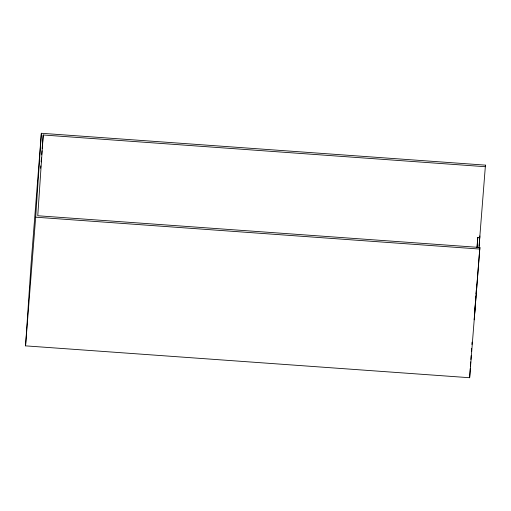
<?xml version="1.0" encoding="UTF-8"?>
<svg xmlns="http://www.w3.org/2000/svg" width="511" height="511" viewBox="0 0 511 511"><rect width="100%" height="100%" fill="white"/><g stroke="black" fill="none" stroke-linecap="round" stroke-linejoin="round"><path stroke-width="0.77" d="M43.231 134.993L37.763 215.757L479.88 247.477L469.647 377.725L25.55 345.864L31.228 261.951L41.353 133.275L485.45 165.136L485.341 166.707L43.231 134.993L42.17 148.452M25.55 345.864L35.674 217.194L41.353 133.275M477.095 247.631L477.791 237.34L479.772 237.481M469.647 377.725L470.292 368.22M470.395 366.643L470.72 361.89M470.88 359.514L471.148 355.554M471.417 351.6L471.627 348.432M471.896 344.471L472.055 342.102M474.202 319.822L475.326 303.215M475.486 300.838L475.754 296.878M475.971 293.716L476.182 290.548M476.508 285.802L476.61 284.218M479.075 247.822L479.88 235.903M40.612 168.247L40.797 165.871M41.11 161.91L41.423 157.95M41.672 154.788L41.985 150.828M476.987 247.573L477.791 237.34M479.069 246.219L485.45 165.136M474.31 318.244L479.88 247.477M35.674 217.194L479.772 249.049"/></g></svg>
